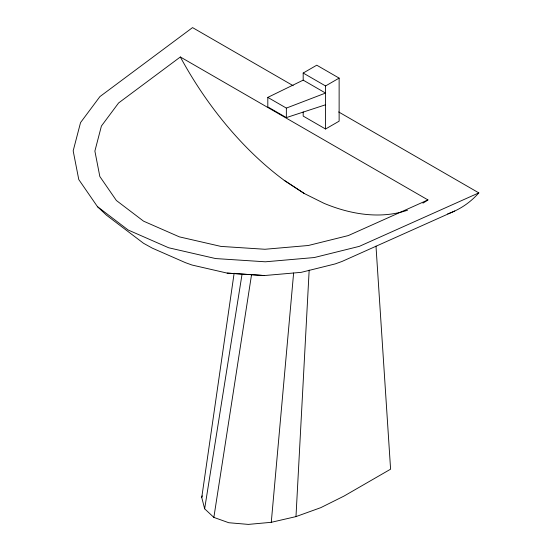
<?xml version="1.0" encoding="UTF-8"?>
<svg xmlns="http://www.w3.org/2000/svg" width="552" height="552" viewBox="0 0 552 552"><rect width="100%" height="100%" fill="white"/><g stroke="black" fill="none" stroke-linecap="round" stroke-linejoin="round"><path stroke-width="0.83" d="M234.131 273.233L201.749 497.49L204.647 508.799L213.859 517.403L228.769 522.73L248.352 524.4L271.273 522.309L295.982 516.603L309.168 270.094M271.273 522.309L293.623 272.992M213.859 517.403L251.491 275.02M204.647 508.799L242.024 274.399M201.749 497.49L202.198 495.841M180.338 56.973L118.604 102.955L101.409 126.035L94.882 151.082L99.836 176.509L116.375 200.493L143.561 221.166L179.359 236.856L220.903 246.406L264.939 249.269L308.333 245.495L348.305 235.573L427.945 199.927L180.338 56.973A244.163 140.967 60 0 0 284.232 180.359L304.138 193.448L324.045 203.343A244.163 140.967 60 0 0 407.542 210.202M325.556 104.776L286.357 117.604L267.81 106.902L267.81 97.387L286.357 108.095L325.556 93.06L303.186 80.144L303.186 73.036L316.758 65.198L339.128 78.115L339.128 121.171L325.556 129.002L303.186 116.086L303.186 111.911M303.186 73.036L325.556 85.953L339.128 78.115M267.81 97.387L303.186 80.144M338.666 111.959L478.825 192.883L359.324 246.358L314.281 257.542L265.346 261.8L215.625 258.564L168.677 247.772L128.202 230.032L97.469 206.662L78.777 179.559L73.174 150.848L80.544 122.599L99.919 96.593L192.544 27.6L293.188 85.705M454.71 211.023L341.998 261.462L335.216 263.904L301.261 272.336L264.463 275.538L227.169 273.109L192.041 265.036L185.472 262.676L152.345 248.158L143.561 243.301L106.446 215.156L97.469 206.662M295.982 516.603L320.774 507.661L343.979 496.096L390.588 469.186L375.988 246.109M227.169 273.109L264.463 275.538M284.232 180.359L304.138 193.386M325.556 85.953L325.556 129.002M286.357 108.095L286.357 117.604M478.825 192.883A215.632 124.497 60 0 1 447.686 213.865M427.945 199.927A244.163 140.967 60 0 1 422.929 203.143"/></g></svg>
